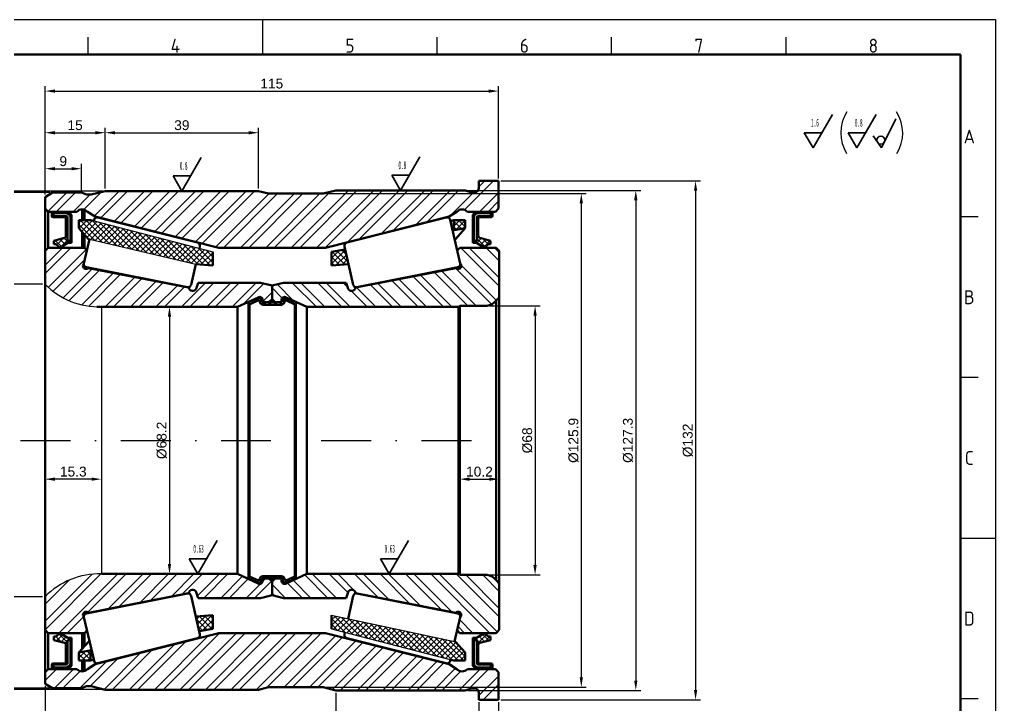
# Model space of a CAD drawing. Header units: millimetres. Extents: x 2659 to 3032, y 1080 to 1344.
# Drawn here: x 2783.2 to 3031.5, y 1169.3 to 1343.7 of the extents above; entities that cross this region are included whole.
import ezdxf
from ezdxf.enums import TextEntityAlignment as Align

# ---------------------------------------------------------------- set-up
doc = ezdxf.new("R2010")
doc.units = ezdxf.units.MM
doc.linetypes.add('DASHDOT', pattern=[25.4, 12.7, -6.35, 0, -6.35])
for name, color, linetype, lineweight in [('AM_0', 7, 'Continuous', 50), ('AM_8', 1, 'Continuous', 25), ('AM_BOR', 7, 'Continuous', 50), ('CAXA4', 3, 'Continuous', 25)]:
    doc.layers.add(name, color=color, linetype=linetype, lineweight=lineweight)
doc.styles.add('ACISOTS', font='isocp.shx', dxfattribs={"height": 1})
doc.styles.get("Standard").update_dxf_attribs({"font": 'arial.ttf'})
doc.styles.add('UserTxtStyle3', font='', dxfattribs={"width": 0.4})
doc.styles.get('UserTxtStyle3').set_extended_font_data('FangSong_GB2312')
doc.dimstyles.new('ISO-25', dxfattribs={"dimtxt": 2.5, "dimasz": 2.5, "dimexe": 1.25, "dimexo": 0.625, "dimtad": 1, "dimtxsty": 'Standard', "dimcen": 2.5, "dimadec": 0, "dimazin": 0, "dimtfac": 1, "dimtmove": 0, "dimatfit": 3, "dimfxl": 1, "dimarcsym": 0})
pattern_1 = [(45, (290.7775, 262.977), (-3.232892, 3.232892), []), (45, (292.9327, 262.977), (-3.232892, 3.232892), [])]
pattern_2 = [(135, (290.7775, 262.977), (-3.232892, -3.232892), []), (135, (290.7775, 265.1324), (-3.232892, -3.232892), [])]
pattern_3 = [(135, (290.7775, 262.9771), (-0.7184205, -0.7184205), []), (225, (290.7775, 262.9771), (0.7184205, -0.7184205), [])]

# ---------------------------------------------------------------- blocks, each defined once
blk = doc.blocks.new('A3 ZTL')
for p, q in [((401.17, 280.82), (19.57, 280.82)), ((401.17, 9.78), (401.17, 280.82))]:
    blk.add_line(p, q)
at = {"layer": 'AM_BOR', "color": 135, "lineweight": 25}
for p, q in [((0, 290.61), (410.96, 290.61)), ((205.48, 280.82), (205.48, 290.61)), ((410.96, 290.61), (410.96, 0)), ((156.56, 280.82), (156.56, 285.71)), ((254.4, 280.82), (254.4, 285.71)), ((303.33, 280.82), (303.33, 285.71)), ((352.25, 280.82), (352.25, 285.71)), ((406.07, 235.32), (401.17, 235.32)), ((406.07, 190.31), (401.17, 190.31)), ((401.17, 145.3), (410.96, 145.3)), ((406.07, 100.29), (401.17, 100.29))]:
    blk.add_line(p, q, dxfattribs=at)
at = {"layer": 'AM_BOR', "color": 135, "lineweight": 25, "style": 'ACISOTS'}
for s, p in [('4', (181.02, 283.27)), ('5', (229.94, 283.27)), ('6', (278.86, 283.27)), ('7', (327.79, 283.27)), ('8', (376.71, 283.27)), ('A', (403.62, 257.83)), ('B', (403.62, 212.82)), ('C', (403.62, 167.81)), ('D', (403.62, 122.8))]:
    blk.add_text(s, height=3.91, dxfattribs=at).set_placement(p, align=Align.MIDDLE)
blk = doc.blocks.new('CAXBLOCK51', base_point=(-60.7, -18.44))
at = {"layer": 'CAXA4', "color": 0, "linetype": 'Continuous', "lineweight": 35}
for q in [(-70.29, -13.74), (-64.73, -21.15)]:
    blk.add_line((-60.7, -18.44), q, dxfattribs=at)
blk.add_circle((-63.3, -18.62), 1.3, dxfattribs=at)
blk = doc.blocks.new('*D25')
at = {"color": 0, "lineweight": -2, "transparency": 16777216}
for p, q in [((2905.67, 1302.62), (2956.45, 1302.62)), ((2955.2, 1300.12), (2955.2, 1173.21)), ((2905.67, 1170.71), (2956.45, 1170.71))]:
    blk.add_line(p, q, dxfattribs=at)
at = {"color": 0, "transparency": 16777216}
for points in [[(2954.78, 1300.12), (2955.61, 1300.12), (2955.2, 1302.62)], [(2954.78, 1173.21), (2955.61, 1173.21), (2955.2, 1170.71)]]:
    blk.add_solid(points, dxfattribs=at)
at = {"layer": 'Defpoints', "color": 0, "transparency": 16777216}
for p in [(2905.05, 1302.62), (2905.05, 1170.71), (2955.2, 1170.71)]:
    blk.add_point(p, dxfattribs=at)
at = {"color": 0, "transparency": 16777216, "insert": (2953.23, 1236.66), "char_height": 2.5, "attachment_point": 5, "rotation": 90}
blk.add_mtext('%%C132', dxfattribs=at)
blk = doc.blocks.new('*D26')
at = {"color": 0, "lineweight": -2, "transparency": 16777216}
for p, q in [((2902.74, 1270.89), (2915.61, 1270.89)), ((2914.36, 1268.39), (2914.36, 1204.94)), ((2902.74, 1202.44), (2915.61, 1202.44))]:
    blk.add_line(p, q, dxfattribs=at)
at = {"color": 0, "transparency": 16777216}
for points in [[(2913.94, 1268.39), (2914.77, 1268.39), (2914.36, 1270.89)], [(2913.94, 1204.94), (2914.77, 1204.94), (2914.36, 1202.44)]]:
    blk.add_solid(points, dxfattribs=at)
at = {"layer": 'Defpoints', "color": 0, "transparency": 16777216}
for p in [(2902.11, 1270.89), (2902.11, 1202.44), (2914.36, 1202.44)]:
    blk.add_point(p, dxfattribs=at)
at = {"color": 0, "transparency": 16777216, "insert": (2912.39, 1236.66), "char_height": 2.5, "attachment_point": 5, "rotation": 90}
blk.add_mtext('%%C68', dxfattribs=at)
blk = doc.blocks.new('*D27')
at = {"color": 0, "lineweight": -2, "transparency": 16777216}
for p, q in [((2895.18, 1236.04), (2895.18, 1225.55)), ((2905.22, 1236.04), (2905.22, 1225.55)), ((2897.68, 1226.8), (2902.72, 1226.8))]:
    blk.add_line(p, q, dxfattribs=at)
at = {"color": 0, "transparency": 16777216}
for points in [[(2897.68, 1227.22), (2897.68, 1226.39), (2895.18, 1226.8)], [(2902.72, 1227.22), (2902.72, 1226.39), (2905.22, 1226.8)]]:
    blk.add_solid(points, dxfattribs=at)
at = {"layer": 'Defpoints', "color": 0, "transparency": 16777216}
for p in [(2895.18, 1236.66), (2905.22, 1236.66), (2905.22, 1226.8)]:
    blk.add_point(p, dxfattribs=at)
at = {"color": 0, "transparency": 16777216, "insert": (2900.2, 1228.71), "char_height": 2.5, "attachment_point": 5}
blk.add_mtext('10.2', dxfattribs=at)
blk = doc.blocks.new('*D28')
at = {"color": 0, "lineweight": -2, "transparency": 16777216}
for p, q in [((2789.67, 1236.04), (2789.67, 1225.55)), ((2804.01, 1236.04), (2804.01, 1225.55)), ((2801.51, 1226.8), (2792.17, 1226.8))]:
    blk.add_line(p, q, dxfattribs=at)
at = {"color": 0, "transparency": 16777216}
for points in [[(2792.17, 1227.22), (2792.17, 1226.39), (2789.67, 1226.8)], [(2801.51, 1227.22), (2801.51, 1226.39), (2804.01, 1226.8)]]:
    blk.add_solid(points, dxfattribs=at)
at = {"layer": 'Defpoints', "color": 0, "transparency": 16777216}
for p in [(2789.67, 1236.66), (2804.01, 1236.66), (2789.67, 1226.8)]:
    blk.add_point(p, dxfattribs=at)
at = {"color": 0, "transparency": 16777216, "insert": (2796.84, 1228.71), "char_height": 2.5, "attachment_point": 5}
blk.add_mtext('15.3', dxfattribs=at)
blk = doc.blocks.new('*D29')
at = {"color": 0, "lineweight": -2, "transparency": 16777216}
for p, q in [((2789.67, 1174.17), (2789.67, 1147.97)), ((2905.05, 1170.08), (2905.05, 1147.97)), ((2792.17, 1149.22), (2902.55, 1149.22))]:
    blk.add_line(p, q, dxfattribs=at)
at = {"color": 0, "transparency": 16777216}
for points in [[(2792.17, 1149.64), (2792.17, 1148.81), (2789.67, 1149.22)], [(2902.55, 1149.64), (2902.55, 1148.81), (2905.05, 1149.22)]]:
    blk.add_solid(points, dxfattribs=at)
at = {"layer": 'Defpoints', "color": 0, "transparency": 16777216}
for p in [(2789.67, 1174.8), (2905.05, 1170.71), (2905.05, 1149.22)]:
    blk.add_point(p, dxfattribs=at)
at = {"color": 0, "transparency": 16777216, "insert": (2847.36, 1151.12), "char_height": 2.5, "attachment_point": 5}
blk.add_mtext('115.2', dxfattribs=at)
blk = doc.blocks.new('*D30')
at = {"color": 0, "lineweight": -2, "transparency": 16777216}
for p, q in [((2900.07, 1170.08), (2900.07, 1162.22)), ((2905.05, 1169.46), (2905.05, 1162.22)), ((2897.57, 1163.47), (2895.07, 1163.47)), ((2900.07, 1163.47), (2905.05, 1163.47)), ((2907.55, 1163.47), (2910.05, 1163.47))]:
    blk.add_line(p, q, dxfattribs=at)
at = {"color": 0, "transparency": 16777216}
for points in [[(2897.57, 1163.88), (2897.57, 1163.05), (2900.07, 1163.47)], [(2907.55, 1163.88), (2907.55, 1163.05), (2905.05, 1163.47)]]:
    blk.add_solid(points, dxfattribs=at)
at = {"layer": 'Defpoints', "color": 0, "transparency": 16777216}
for p in [(2900.07, 1170.71), (2905.05, 1170.08), (2905.05, 1163.47)]:
    blk.add_point(p, dxfattribs=at)
at = {"color": 0, "transparency": 16777216, "insert": (2902.56, 1165.36), "char_height": 2.5, "attachment_point": 5}
blk.add_mtext('5', dxfattribs=at)
blk = doc.blocks.new('*D31')
at = {"color": 0, "lineweight": -2, "transparency": 16777216}
for p, q in [((2863.62, 1172.48), (2863.62, 1162.22)), ((2900.07, 1170.08), (2900.07, 1162.22)), ((2897.57, 1163.47), (2866.12, 1163.47))]:
    blk.add_line(p, q, dxfattribs=at)
at = {"color": 0, "transparency": 16777216}
for points in [[(2866.12, 1163.88), (2866.12, 1163.05), (2863.62, 1163.47)], [(2897.57, 1163.88), (2897.57, 1163.05), (2900.07, 1163.47)]]:
    blk.add_solid(points, dxfattribs=at)
at = {"layer": 'Defpoints', "color": 0, "transparency": 16777216}
for p in [(2863.62, 1173.11), (2900.07, 1170.71), (2863.62, 1163.47)]:
    blk.add_point(p, dxfattribs=at)
at = {"color": 0, "transparency": 16777216, "insert": (2881.85, 1165.37), "char_height": 2.5, "attachment_point": 5}
blk.add_mtext('33', dxfattribs=at)
blk = doc.blocks.new('*D32')
at = {"color": 0, "lineweight": -2, "transparency": 16777216}
for p, q in [((2789.67, 1174.17), (2789.67, 1162.22)), ((2863.62, 1172.48), (2863.62, 1162.22)), ((2792.17, 1163.47), (2861.12, 1163.47))]:
    blk.add_line(p, q, dxfattribs=at)
at = {"color": 0, "transparency": 16777216}
for points in [[(2792.17, 1163.88), (2792.17, 1163.05), (2789.67, 1163.47)], [(2861.12, 1163.88), (2861.12, 1163.05), (2863.62, 1163.47)]]:
    blk.add_solid(points, dxfattribs=at)
at = {"layer": 'Defpoints', "color": 0, "transparency": 16777216}
for p in [(2789.67, 1174.8), (2863.62, 1173.11), (2863.62, 1163.47)]:
    blk.add_point(p, dxfattribs=at)
at = {"color": 0, "transparency": 16777216, "insert": (2826.65, 1165.37), "char_height": 2.5, "attachment_point": 5}
blk.add_mtext('73.5', dxfattribs=at)
blk = doc.blocks.new('*D33')
at = {"color": 0, "lineweight": -2, "transparency": 16777216}
for p, q in [((2789.67, 1299.16), (2789.67, 1316.13)), ((2792.17, 1314.88), (2802.46, 1314.88)), ((2804.96, 1300.67), (2804.96, 1316.13))]:
    blk.add_line(p, q, dxfattribs=at)
at = {"color": 0, "transparency": 16777216}
for points in [[(2792.17, 1315.29), (2792.17, 1314.46), (2789.67, 1314.88)], [(2802.46, 1315.29), (2802.46, 1314.46), (2804.96, 1314.88)]]:
    blk.add_solid(points, dxfattribs=at)
at = {"layer": 'Defpoints', "color": 0, "transparency": 16777216}
for p in [(2804.96, 1314.88), (2804.96, 1300.04), (2789.67, 1298.53)]:
    blk.add_point(p, dxfattribs=at)
at = {"color": 0, "transparency": 16777216, "insert": (2797.31, 1316.78), "char_height": 2.5, "attachment_point": 5}
blk.add_mtext('15', dxfattribs=at)
blk = doc.blocks.new('*D34')
at = {"color": 0, "lineweight": -2, "transparency": 16777216}
for p, q in [((2804.96, 1315.5), (2804.96, 1316.13)), ((2807.46, 1314.88), (2841.48, 1314.88)), ((2843.98, 1300.67), (2843.98, 1316.13))]:
    blk.add_line(p, q, dxfattribs=at)
at = {"color": 0, "transparency": 16777216}
for points in [[(2807.46, 1315.29), (2807.46, 1314.46), (2804.96, 1314.88)], [(2841.48, 1315.29), (2841.48, 1314.46), (2843.98, 1314.88)]]:
    blk.add_solid(points, dxfattribs=at)
at = {"layer": 'Defpoints', "color": 0, "transparency": 16777216}
for p in [(2804.96, 1314.88), (2843.98, 1314.88), (2843.98, 1300.04)]:
    blk.add_point(p, dxfattribs=at)
at = {"color": 0, "transparency": 16777216, "insert": (2824.47, 1316.78), "char_height": 2.5, "attachment_point": 5}
blk.add_mtext('39', dxfattribs=at)
blk = doc.blocks.new('*D35')
at = {"color": 0, "lineweight": -2, "transparency": 16777216}
for p, q in [((2789.67, 1299.16), (2789.67, 1306.98)), ((2798.91, 1300.31), (2798.91, 1306.98)), ((2792.17, 1305.73), (2796.41, 1305.73))]:
    blk.add_line(p, q, dxfattribs=at)
at = {"color": 0, "transparency": 16777216}
for points in [[(2792.17, 1306.14), (2792.17, 1305.31), (2789.67, 1305.73)], [(2796.41, 1306.14), (2796.41, 1305.31), (2798.91, 1305.73)]]:
    blk.add_solid(points, dxfattribs=at)
at = {"layer": 'Defpoints', "color": 0, "transparency": 16777216}
for p in [(2798.91, 1305.73), (2798.91, 1299.69), (2789.67, 1298.53)]:
    blk.add_point(p, dxfattribs=at)
at = {"color": 0, "transparency": 16777216, "insert": (2794.29, 1307.63), "char_height": 2.5, "attachment_point": 5}
blk.add_mtext('9', dxfattribs=at)
blk = doc.blocks.new('*D36')
at = {"color": 0, "lineweight": -2, "transparency": 16777216}
for p, q in [((2790.91, 1299.69), (2756.48, 1299.69)), ((2757.73, 1297.19), (2757.73, 1176.14)), ((2790.91, 1173.64), (2756.48, 1173.64))]:
    blk.add_line(p, q, dxfattribs=at)
at = {"color": 0, "transparency": 16777216}
for points in [[(2757.31, 1297.19), (2758.14, 1297.19), (2757.73, 1299.69)], [(2757.31, 1176.14), (2758.14, 1176.14), (2757.73, 1173.64)]]:
    blk.add_solid(points, dxfattribs=at)
at = {"layer": 'Defpoints', "color": 0, "transparency": 16777216}
for p in [(2791.53, 1299.69), (2757.73, 1173.64), (2791.53, 1173.64)]:
    blk.add_point(p, dxfattribs=at)
at = {"color": 0, "transparency": 16777216, "insert": (2755.76, 1236.66), "char_height": 2.5, "attachment_point": 5, "rotation": 90}
blk.add_mtext('%%C126.12', dxfattribs=at)
blk = doc.blocks.new('*D37')
at = {"color": 0, "lineweight": -2, "transparency": 16777216}
for p, q in [((2789.04, 1276.41), (2770.53, 1276.41)), ((2771.78, 1199.42), (2771.78, 1273.91)), ((2789.04, 1196.92), (2770.53, 1196.92))]:
    blk.add_line(p, q, dxfattribs=at)
at = {"color": 0, "transparency": 16777216}
for points in [[(2771.37, 1273.91), (2772.2, 1273.91), (2771.78, 1276.41)], [(2771.37, 1199.42), (2772.2, 1199.42), (2771.78, 1196.92)]]:
    blk.add_solid(points, dxfattribs=at)
at = {"layer": 'Defpoints', "color": 0, "transparency": 16777216}
for p in [(2771.78, 1276.41), (2789.67, 1276.41), (2789.67, 1196.92)]:
    blk.add_point(p, dxfattribs=at)
at = {"color": 0, "transparency": 16777216, "insert": (2769.81, 1236.66), "char_height": 2.5, "attachment_point": 5, "rotation": 90}
blk.add_mtext('%%C84.9', dxfattribs=at)
blk = doc.blocks.new('*D38')
at = {"color": 0, "lineweight": -2, "transparency": 16777216}
for p, q in [((2821.38, 1270.62), (2822.58, 1270.62)), ((2821.33, 1268.12), (2821.33, 1205.21)), ((2820.7, 1202.71), (2820.08, 1202.71))]:
    blk.add_line(p, q, dxfattribs=at)
at = {"color": 0, "transparency": 16777216}
for points in [[(2820.91, 1268.12), (2821.74, 1268.12), (2821.33, 1270.62)], [(2820.91, 1205.21), (2821.74, 1205.21), (2821.33, 1202.71)]]:
    blk.add_solid(points, dxfattribs=at)
at = {"layer": 'Defpoints', "color": 0, "transparency": 16777216}
for p in [(2820.76, 1270.62), (2821.33, 1202.71), (2821.33, 1202.71)]:
    blk.add_point(p, dxfattribs=at)
at = {"color": 0, "transparency": 16777216, "insert": (2819.36, 1236.66), "char_height": 2.5, "attachment_point": 5, "rotation": 90}
blk.add_mtext('%%C68.2', dxfattribs=at)
blk = doc.blocks.new('*D39')
at = {"color": 0, "lineweight": -2, "transparency": 16777216}
for p, q in [((2789.67, 1299.16), (2789.67, 1326.71)), ((2905.05, 1303.24), (2905.05, 1326.71)), ((2792.17, 1325.46), (2902.55, 1325.46))]:
    blk.add_line(p, q, dxfattribs=at)
at = {"color": 0, "transparency": 16777216}
for points in [[(2792.17, 1325.88), (2792.17, 1325.05), (2789.67, 1325.46)], [(2902.55, 1325.88), (2902.55, 1325.05), (2905.05, 1325.46)]]:
    blk.add_solid(points, dxfattribs=at)
at = {"layer": 'Defpoints', "color": 0, "transparency": 16777216}
for p in [(2905.05, 1325.46), (2905.05, 1302.62), (2789.67, 1298.53)]:
    blk.add_point(p, dxfattribs=at)
at = {"color": 0, "transparency": 16777216, "insert": (2847.36, 1327.36), "char_height": 2.5, "attachment_point": 5}
blk.add_mtext('115', dxfattribs=at)
blk = doc.blocks.new('*D41')
at = {"color": 0, "lineweight": -2, "transparency": 16777216}
for p, q in [((2861.05, 1299.42), (2927.37, 1299.42)), ((2926.12, 1296.92), (2926.12, 1176.41)), ((2861.05, 1173.91), (2927.37, 1173.91))]:
    blk.add_line(p, q, dxfattribs=at)
at = {"color": 0, "transparency": 16777216}
for points in [[(2925.7, 1296.92), (2926.54, 1296.92), (2926.12, 1299.42)], [(2925.7, 1176.41), (2926.54, 1176.41), (2926.12, 1173.91)]]:
    blk.add_solid(points, dxfattribs=at)
at = {"layer": 'Defpoints', "color": 0, "transparency": 16777216}
for p in [(2860.42, 1299.42), (2860.42, 1173.91), (2926.12, 1173.91)]:
    blk.add_point(p, dxfattribs=at)
at = {"color": 0, "transparency": 16777216, "insert": (2924.15, 1236.66), "char_height": 2.5, "attachment_point": 5, "rotation": 90}
blk.add_mtext('%%C125.9', dxfattribs=at)
blk = doc.blocks.new('*D42')
at = {"color": 0, "lineweight": -2, "transparency": 16777216}
for p, q in [((2897.23, 1300.22), (2941.23, 1300.22)), ((2939.98, 1297.72), (2939.98, 1175.61)), ((2897.23, 1173.11), (2941.23, 1173.11))]:
    blk.add_line(p, q, dxfattribs=at)
at = {"color": 0, "transparency": 16777216}
for points in [[(2939.56, 1297.72), (2940.4, 1297.72), (2939.98, 1300.22)], [(2939.56, 1175.61), (2940.4, 1175.61), (2939.98, 1173.11)]]:
    blk.add_solid(points, dxfattribs=at)
at = {"layer": 'Defpoints', "color": 0, "transparency": 16777216}
for p in [(2896.6, 1300.22), (2896.6, 1173.11), (2939.98, 1173.11)]:
    blk.add_point(p, dxfattribs=at)
at = {"color": 0, "transparency": 16777216, "insert": (2938.01, 1236.66), "char_height": 2.5, "attachment_point": 5, "rotation": 90}
blk.add_mtext('%%C127.3', dxfattribs=at)
blk = doc.blocks.new('*D43')
at = {"color": 0, "lineweight": -2, "transparency": 16777216}
for p, q in [((2804.33, 1300.04), (2739.46, 1300.04)), ((2740.71, 1297.54), (2740.71, 1175.79)), ((2804.33, 1173.29), (2739.46, 1173.29))]:
    blk.add_line(p, q, dxfattribs=at)
at = {"color": 0, "transparency": 16777216}
for points in [[(2740.29, 1297.54), (2741.13, 1297.54), (2740.71, 1300.04)], [(2740.29, 1175.79), (2741.13, 1175.79), (2740.71, 1173.29)]]:
    blk.add_solid(points, dxfattribs=at)
at = {"layer": 'Defpoints', "color": 0, "transparency": 16777216}
for p in [(2804.96, 1300.04), (2740.71, 1173.29), (2804.96, 1173.29)]:
    blk.add_point(p, dxfattribs=at)
at = {"color": 0, "transparency": 16777216, "insert": (2738.74, 1236.66), "char_height": 2.5, "attachment_point": 5, "rotation": 90}
blk.add_mtext('%%C127', dxfattribs=at)

msp = doc.modelspace()

# ---------------------------------------------------------------- hatches: boundary and pattern name
h = msp.add_hatch()
h.set_pattern_fill('ANSI32', color=256, scale=0.48, style=0)
h.set_pattern_definition(pattern_1)
h.paths.add_polyline_path([(2846.556, 1299.419), (2843.978, 1300.041), (2804.956, 1300.041), (2801.401, 1299.153), (2800.245, 1299.153), (2798.912, 1299.686), (2791.534, 1299.686), (2789.667, 1298.53), (2789.667, 1295.597), (2790.467, 1294.797), (2797.766, 1294.797, -0.4487738), (2800.423, 1294.797), (2802.378, 1293.553), (2833.845, 1285.641), (2847.445, 1285.641), (2861.045, 1285.641), (2892.512, 1293.553), (2894.467, 1294.797, -0.4487738), (2897.125, 1294.797), (2904.245, 1294.797), (2905.045, 1295.597), (2905.045, 1302.619), (2900.067, 1302.619), (2900.067, 1301.197), (2900.067, 1300.839, -0.4142136), (2899.003, 1299.775), (2899.001, 1299.775), (2898.112, 1299.775), (2896.601, 1300.219), (2863.623, 1300.219), (2860.423, 1299.419)])
h.paths.add_polyline_path([(2833.845, 1187.686), (2802.378, 1179.775), (2800.423, 1178.53, -0.4487738), (2797.766, 1178.53), (2790.467, 1178.53), (2789.667, 1177.73), (2789.667, 1174.797), (2791.534, 1173.641), (2798.912, 1173.641), (2800.245, 1174.175), (2801.401, 1174.175), (2804.956, 1173.286), (2843.978, 1173.286), (2846.556, 1173.908), (2860.423, 1173.908), (2863.623, 1173.108), (2896.601, 1173.108), (2898.112, 1173.553), (2899.001, 1173.553), (2899.003, 1173.553, -0.4142136), (2900.067, 1172.489), (2900.067, 1172.13), (2900.067, 1170.708), (2905.045, 1170.708), (2905.045, 1177.73), (2904.245, 1178.53), (2897.125, 1178.53, -0.4487738), (2894.467, 1178.53), (2892.512, 1179.775), (2861.045, 1187.686), (2847.445, 1187.686)])
h = msp.add_hatch()
h.set_pattern_fill('ANSI37', color=256, scale=0.32, angle=90, style=0)
h.set_pattern_definition(pattern_3)
h.paths.add_polyline_path([(2802.091, 1292.496), (2801.223, 1292.664), (2798.29, 1292.664), (2798.29, 1290.619), (2800.754, 1287.853), (2801.004, 1287.805), (2828.016, 1281.468), (2832.334, 1281.108), (2832.334, 1284.575)])
h.paths.add_polyline_path([(2796.412, 1293.997), (2795.612, 1294.797), (2792.145, 1294.797), (2791.345, 1294.53), (2791.345, 1293.775, 0.4142136), (2791.745, 1293.375), (2794.79, 1293.375, -0.4142136), (2794.99, 1293.175), (2794.99, 1288.93), (2794.99, 1288.721, -0.4142136), (2794.31, 1288.041), (2794.278, 1288.041), (2791.878, 1287.419), (2791.878, 1286.53), (2792.501, 1286.53), (2793.39, 1285.641), (2795.434, 1286.886), (2796.412, 1286.886)])
h.paths.add_polyline_path([(2795.345, 1287.419), (2795.345, 1293.321, 0.4142136), (2795.025, 1293.641), (2791.99, 1293.641, -0.4142136), (2791.79, 1293.841), (2791.79, 1294.441), (2794.945, 1294.441, -0.4142136), (2796.145, 1293.241), (2796.145, 1287.419)], flags=16)
h.paths.add_polyline_path([(2862.556, 1192.219), (2862.556, 1188.753), (2893.667, 1180.664), (2896.601, 1180.664), (2896.601, 1182.708), (2894.137, 1185.474), (2893.886, 1185.522)])
h.paths.add_polyline_path([(2903.012, 1186.797), (2902.39, 1186.797), (2901.501, 1187.686), (2899.456, 1186.441), (2898.478, 1186.441), (2898.478, 1179.33), (2899.278, 1178.53), (2902.745, 1178.53), (2903.545, 1178.797), (2903.545, 1179.553, 0.4142136), (2903.145, 1179.953), (2900.101, 1179.953, -0.4142136), (2899.901, 1180.153), (2899.901, 1184.397), (2899.901, 1184.606, -0.4142136), (2900.581, 1185.286), (2900.612, 1185.286), (2903.012, 1185.908)])
h.paths.add_polyline_path([(2899.545, 1185.908), (2899.545, 1180.006, 0.4142136), (2899.865, 1179.686), (2902.901, 1179.686, -0.4142136), (2903.101, 1179.486), (2903.101, 1178.886), (2899.945, 1178.886, -0.4142136), (2898.745, 1180.086), (2898.745, 1185.908)], flags=16)
h = msp.add_hatch()
h.set_pattern_fill('ANSI37', color=256, scale=0.32, angle=90, style=0)
h.set_pattern_definition(pattern_3)
h.paths.add_polyline_path([(2896.601, 1292.664), (2893.667, 1292.664), (2893.667, 1290.053), (2896.601, 1290.619)])
h.paths.add_polyline_path([(2903.545, 1293.775), (2903.545, 1294.53), (2902.745, 1294.797), (2899.278, 1294.797), (2898.478, 1293.997), (2898.478, 1286.886), (2899.456, 1286.886), (2901.501, 1285.641), (2902.39, 1286.53), (2903.012, 1286.53), (2903.012, 1287.419), (2900.612, 1288.041), (2900.581, 1288.041, -0.4142136), (2899.901, 1288.721), (2899.901, 1288.93), (2899.901, 1293.175, -0.4142136), (2900.101, 1293.375), (2903.145, 1293.375, 0.4142136)])
h.paths.add_polyline_path([(2899.865, 1293.641, 0.4142136), (2899.545, 1293.321), (2899.545, 1287.419), (2898.745, 1287.419), (2898.745, 1293.241, -0.4142136), (2899.945, 1294.441), (2903.101, 1294.441), (2903.101, 1293.841, -0.4142136), (2902.901, 1293.641)], flags=16)
h = msp.add_hatch()
h.set_pattern_fill('ANSI32', color=256, scale=0.48, style=0)
h.set_pattern_definition(pattern_1)
h.paths.add_polyline_path([(2800.69, 1280.486, -1.0341462), (2799.572, 1281.627), (2800.338, 1284.93), (2799.712, 1285.641), (2790.467, 1285.641), (2789.667, 1284.841), (2789.667, 1276.406, 0.194148), (2802.872, 1270.619), (2838.645, 1270.619), (2841.358, 1271.861), (2841.401, 1271.775), (2844.067, 1272.93, -0.3575769), (2844.778, 1272.313), (2844.867, 1271.775), (2846.645, 1271.775), (2847.445, 1272.575), (2847.445, 1276.041), (2844.512, 1276.753), (2828.601, 1276.753), (2828.128, 1275.217, -0.7416096), (2826.201, 1275.508)])
h = msp.add_hatch()
h.set_pattern_fill('ANSI37', color=256, scale=0.32, angle=90, style=0)
h.set_pattern_definition(pattern_3)
h.paths.add_polyline_path([(2862.556, 1281.108), (2866.874, 1281.468), (2866.03, 1285.183), (2862.556, 1284.575)])
h.paths.add_polyline_path([(2832.334, 1192.219), (2828.016, 1191.859), (2828.86, 1188.145), (2832.334, 1188.753)])
h = msp.add_hatch()
h.set_pattern_fill('ANSI32', color=256, scale=0.48, angle=90, style=0)
h.set_pattern_definition(pattern_2)
h.paths.add_polyline_path([(2894.912, 1270.619), (2895.178, 1270.886), (2902.112, 1270.886, 0.2463251), (2904.423, 1272.219), (2905.223, 1273.019), (2905.223, 1284.841), (2904.423, 1285.641), (2895.178, 1285.641), (2894.553, 1284.93), (2895.318, 1281.627, -1.0341462), (2894.201, 1280.486), (2868.69, 1275.508, -0.7416096), (2866.762, 1275.217), (2866.29, 1276.753), (2850.378, 1276.753), (2847.445, 1276.041), (2847.445, 1272.575), (2848.245, 1271.775), (2849.845, 1271.775), (2849.845, 1272.308, -0.5339236), (2850.85, 1273.088), (2856.245, 1270.619)])
h = msp.add_hatch()
h.set_pattern_fill('ANSI37', color=256, scale=0.32, angle=90, style=0)
h.set_pattern_definition(pattern_3)
h.paths.add_polyline_path([(2850.645, 1272.13), (2850.645, 1272.308), (2850.912, 1272.308), (2853.223, 1271.241), (2853.49, 1271.775), (2850.823, 1272.93, 0.3593724), (2850.112, 1272.308), (2850.023, 1271.775), (2847.445, 1271.775), (2844.867, 1271.775), (2844.778, 1272.313, 0.3575769), (2844.067, 1272.93), (2841.401, 1271.775), (2841.667, 1271.241), (2843.978, 1272.308), (2844.245, 1272.308), (2844.245, 1272.13, 0.4065163), (2845.045, 1271.153), (2848.949, 1271.153), (2849.845, 1271.153, 0.4065163)])
h = msp.add_hatch()
h.set_pattern_fill('ANSI32', color=256, scale=0.48, style=0)
h.set_pattern_definition(pattern_1)
h.paths.add_polyline_path([(2826.201, 1197.819, -0.7416096), (2828.128, 1198.11), (2828.601, 1196.575), (2844.512, 1196.575), (2847.445, 1197.286), (2847.445, 1200.753), (2846.645, 1201.553), (2845.045, 1201.553), (2845.045, 1201.019, -0.5339236), (2844.041, 1200.239), (2838.645, 1202.708), (2804.009, 1202.708, 0.2095133), (2789.667, 1196.921), (2789.667, 1188.486), (2790.467, 1187.686), (2799.712, 1187.686), (2800.338, 1188.397), (2799.572, 1191.7, -1.0341462), (2800.69, 1192.841)])
h = msp.add_hatch()
h.set_pattern_fill('ANSI37', color=256, scale=0.32, angle=90, style=0)
h.set_pattern_definition(pattern_3)
h.paths.add_polyline_path([(2849.845, 1202.175), (2845.941, 1202.175), (2845.045, 1202.175, 0.4065163), (2844.245, 1201.197), (2844.245, 1201.019), (2843.978, 1201.019), (2841.667, 1202.086), (2841.401, 1201.553), (2844.067, 1200.397, 0.3593724), (2844.778, 1201.019), (2844.867, 1201.553), (2847.445, 1201.553), (2850.023, 1201.553), (2850.113, 1201.015, 0.3575769), (2850.823, 1200.397), (2853.49, 1201.553), (2853.223, 1202.086), (2850.912, 1201.019), (2850.645, 1201.019), (2850.645, 1201.197, 0.4065163)])
h = msp.add_hatch()
h.set_pattern_fill('ANSI32', color=256, scale=0.48, angle=90, style=0)
h.set_pattern_definition(pattern_2)
h.paths.add_polyline_path([(2856.245, 1202.708), (2851.001, 1200.308, -0.5587952), (2849.845, 1200.911), (2849.845, 1201.553), (2848.245, 1201.553), (2847.445, 1200.753), (2847.445, 1197.286), (2850.378, 1196.575), (2866.29, 1196.575), (2866.675, 1197.827, -0.8613136), (2868.69, 1197.819), (2894.201, 1192.841, -1.0341462), (2895.318, 1191.7), (2894.553, 1188.397), (2895.178, 1187.686), (2904.423, 1187.686), (2905.223, 1188.486), (2905.223, 1200.308), (2904.423, 1201.108, 0.2677775), (2901.881, 1202.441), (2895.178, 1202.441), (2894.912, 1202.708)])
h = msp.add_hatch()
h.set_pattern_fill('ANSI37', color=256, scale=0.32, angle=90, style=0)
h.set_pattern_definition(pattern_3)
h.paths.add_polyline_path([(2796.412, 1186.441), (2795.434, 1186.441), (2793.39, 1187.686), (2792.501, 1186.797), (2791.878, 1186.797), (2791.878, 1185.908), (2794.278, 1185.286), (2794.31, 1185.286, -0.4142136), (2794.99, 1184.606), (2794.99, 1184.397), (2794.99, 1180.153, -0.4142136), (2794.79, 1179.953), (2791.745, 1179.953, 0.4142136), (2791.345, 1179.553), (2791.345, 1178.797), (2792.145, 1178.53), (2795.612, 1178.53), (2796.412, 1179.33)])
h.paths.add_polyline_path([(2795.345, 1185.908), (2796.145, 1185.908), (2796.145, 1180.086, -0.4142136), (2794.945, 1178.886), (2791.79, 1178.886), (2791.79, 1179.486, -0.4142136), (2791.99, 1179.686), (2795.025, 1179.686, 0.4142136), (2795.345, 1180.006)], flags=16)
h.paths.add_polyline_path([(2801.223, 1183.274), (2798.29, 1182.708), (2798.29, 1180.664), (2801.223, 1180.664)])

# ---------------------------------------------------------------- linework, layer by layer
for p, q in [((2802.091, 1292.496), (2832.334, 1284.575)), ((2801.004, 1287.805), (2828.016, 1281.468)), ((2804.009, 1270.619), (2804.009, 1202.708)), ((2862.556, 1192.219), (2893.886, 1185.522)), ((2862.556, 1188.753), (2893.667, 1180.664))]:
    msp.add_line(p, q)
at = {"color": 0}
msp.add_arc((3002.156, 1314.816), 10.011, 147.80757, 211.52515, dxfattribs=at)
for centre, radius, start, end in [((2997.888, 1314.816), 10.011, 328.47485, 32.19243), ((2803.441, 1289.875), 19.264, 224.35951, 271.69179), ((2803.441, 1183.452), 19.264, 88.30821, 135.64049)]:
    msp.add_arc(centre, radius, start, end)
at = {"layer": 'AM_0', "linetype": 'Continuous'}
for p, q in [((2900.067, 1301.197), (2900.067, 1302.619)), ((2900.067, 1302.619), (2905.045, 1302.619)), ((2905.045, 1302.619), (2905.045, 1295.597)), ((2789.667, 1298.53), (2791.534, 1299.686)), ((2791.534, 1299.686), (2798.912, 1299.686)), ((2798.912, 1299.686), (2800.245, 1299.153)), ((2800.245, 1299.153), (2801.401, 1299.153)), ((2801.401, 1299.153), (2804.956, 1300.041)), ((2804.956, 1300.041), (2843.978, 1300.041)), ((2843.978, 1300.041), (2846.556, 1299.419)), ((2846.556, 1299.419), (2860.423, 1299.419)), ((2860.423, 1299.419), (2863.623, 1300.219)), ((2863.623, 1300.219), (2896.601, 1300.219)), ((2896.601, 1300.219), (2898.112, 1299.775)), ((2898.112, 1299.775), (2899.001, 1299.775)), ((2899.001, 1299.775), (2899.003, 1299.775)), ((2900.067, 1301.197), (2900.067, 1300.839)), ((2789.667, 1284.211), (2789.667, 1298.53)), ((2790.467, 1294.797), (2789.667, 1295.597)), ((2790.467, 1294.797), (2797.771, 1294.797)), ((2790.467, 1294.797), (2790.467, 1285.641)), ((2792.145, 1294.797), (2791.345, 1294.53)), ((2791.345, 1294.53), (2791.345, 1293.775)), ((2791.79, 1293.841), (2791.79, 1294.441)), ((2791.79, 1294.441), (2794.945, 1294.441)), ((2792.145, 1294.797), (2795.612, 1294.797)), ((2796.412, 1293.997), (2795.612, 1294.797)), ((2796.412, 1286.886), (2796.412, 1293.997)), ((2797.771, 1294.797), (2797.771, 1294.803)), ((2799.094, 1295.393), (2799.094, 1292.664)), ((2799.712, 1292.664), (2799.712, 1295.283)), ((2802.378, 1293.553), (2800.423, 1294.797)), ((2892.512, 1293.553), (2894.467, 1294.797)), ((2897.119, 1294.797), (2897.119, 1294.803)), ((2904.245, 1294.797), (2897.119, 1294.797)), ((2898.478, 1293.997), (2899.278, 1294.797)), ((2898.478, 1286.886), (2898.478, 1293.997)), ((2902.745, 1294.797), (2899.278, 1294.797)), ((2903.101, 1294.441), (2899.945, 1294.441)), ((2902.745, 1294.797), (2903.545, 1294.53)), ((2903.101, 1293.841), (2903.101, 1294.441)), ((2903.545, 1294.53), (2903.545, 1293.775)), ((2904.245, 1294.797), (2905.045, 1295.597)), ((2791.745, 1293.375), (2794.79, 1293.375)), ((2791.99, 1293.641), (2795.025, 1293.641)), ((2794.99, 1293.175), (2794.99, 1288.93)), ((2795.345, 1287.419), (2795.345, 1293.321)), ((2796.145, 1287.419), (2796.145, 1293.241)), ((2801.223, 1292.664), (2798.29, 1292.664)), ((2798.29, 1292.664), (2798.29, 1290.619)), ((2801.223, 1292.664), (2802.091, 1292.496)), ((2802.091, 1292.496), (2802.15, 1292.748)), ((2802.378, 1293.553), (2833.845, 1285.641)), ((2828.459, 1286.943), (2803.125, 1293.343)), ((2892.512, 1293.553), (2861.045, 1285.641)), ((2866.431, 1286.943), (2891.765, 1293.343)), ((2895.318, 1281.627), (2892.741, 1292.748)), ((2893.667, 1292.664), (2892.799, 1292.496)), ((2893.667, 1292.664), (2896.601, 1292.664)), ((2893.667, 1292.664), (2893.667, 1290.053)), ((2896.601, 1292.664), (2896.601, 1290.619)), ((2898.745, 1287.419), (2898.745, 1293.241)), ((2899.545, 1287.419), (2899.545, 1293.321)), ((2902.901, 1293.641), (2899.865, 1293.641)), ((2899.901, 1293.175), (2899.901, 1288.93)), ((2903.145, 1293.375), (2900.101, 1293.375)), ((2798.29, 1290.619), (2800.754, 1287.853)), ((2799.094, 1289.716), (2799.094, 1285.641)), ((2799.712, 1285.641), (2799.712, 1289.023)), ((2896.601, 1290.619), (2893.378, 1289.997)), ((2896.601, 1290.619), (2894.137, 1287.853)), ((2791.878, 1287.419), (2794.278, 1288.041)), ((2791.878, 1286.53), (2791.878, 1287.419)), ((2792.501, 1286.53), (2791.878, 1286.53)), ((2793.39, 1285.641), (2792.501, 1286.53)), ((2795.434, 1286.886), (2793.39, 1285.641)), ((2794.278, 1288.041), (2794.31, 1288.041)), ((2794.99, 1288.93), (2794.99, 1288.721)), ((2795.345, 1287.419), (2796.145, 1287.419)), ((2795.434, 1286.886), (2796.412, 1286.886)), ((2799.572, 1281.627), (2801.004, 1287.805)), ((2800.754, 1287.853), (2801.004, 1287.805)), ((2894.137, 1287.853), (2893.886, 1287.805)), ((2899.456, 1286.886), (2898.478, 1286.886)), ((2899.545, 1287.419), (2898.745, 1287.419)), ((2899.456, 1286.886), (2901.501, 1285.641)), ((2899.901, 1288.93), (2899.901, 1288.721)), ((2900.612, 1288.041), (2900.581, 1288.041)), ((2903.012, 1287.419), (2900.612, 1288.041)), ((2901.501, 1285.641), (2902.39, 1286.53)), ((2902.39, 1286.53), (2903.012, 1286.53)), ((2903.012, 1286.53), (2903.012, 1287.419)), ((2790.467, 1285.641), (2789.667, 1284.841)), ((2789.667, 1236.664), (2789.667, 1284.841)), ((2799.712, 1285.641), (2790.467, 1285.641)), ((2800.338, 1284.93), (2799.712, 1285.641)), ((2829.044, 1285.99), (2828.925, 1285.468)), ((2832.334, 1284.575), (2832.334, 1281.108)), ((2833.845, 1285.641), (2847.445, 1285.641)), ((2861.045, 1285.641), (2847.445, 1285.641)), ((2866.03, 1285.183), (2862.556, 1284.575)), ((2862.556, 1284.575), (2862.556, 1281.108)), ((2865.847, 1285.99), (2868.072, 1276.197)), ((2894.553, 1284.93), (2895.178, 1285.641)), ((2895.178, 1285.641), (2904.423, 1285.641)), ((2904.423, 1285.641), (2905.223, 1284.841)), ((2905.223, 1273.019), (2905.223, 1284.841)), ((2800.196, 1280.662), (2825.883, 1275.59)), ((2826.201, 1275.508), (2800.69, 1280.486)), ((2828.016, 1281.468), (2826.818, 1276.197)), ((2832.334, 1281.108), (2828.016, 1281.468)), ((2862.556, 1281.108), (2866.874, 1281.468)), ((2868.69, 1275.508), (2894.201, 1280.486)), ((2894.694, 1280.662), (2869.007, 1275.59)), ((2828.128, 1275.217), (2828.601, 1276.753)), ((2828.601, 1276.753), (2844.512, 1276.753)), ((2828.601, 1276.753), (2844.512, 1276.753)), ((2847.445, 1276.041), (2844.512, 1276.753)), ((2847.445, 1276.041), (2850.378, 1276.753)), ((2866.29, 1276.753), (2850.378, 1276.753)), ((2866.762, 1275.217), (2866.29, 1276.753)), ((2847.445, 1276.041), (2847.445, 1271.775)), ((2847.445, 1276.041), (2847.445, 1271.775)), ((2789.667, 1273.019), (2789.667, 1235.568)), ((2843.89, 1273.019), (2838.645, 1270.619)), ((2841.401, 1271.775), (2844.067, 1272.93)), ((2841.667, 1271.241), (2841.401, 1271.775)), ((2841.401, 1271.775), (2841.401, 1236.664)), ((2843.978, 1272.308), (2841.667, 1271.241)), ((2844.245, 1272.308), (2843.978, 1272.308)), ((2844.245, 1272.13), (2844.245, 1272.308)), ((2844.867, 1271.775), (2844.778, 1272.308)), ((2844.867, 1271.775), (2847.445, 1271.775)), ((2845.045, 1271.775), (2845.045, 1272.308)), ((2847.445, 1272.575), (2846.645, 1271.775)), ((2847.445, 1272.575), (2848.245, 1271.775)), ((2850.023, 1271.775), (2847.445, 1271.775)), ((2849.845, 1271.775), (2849.845, 1272.308)), ((2850.023, 1271.775), (2850.112, 1272.308)), ((2850.645, 1272.13), (2850.645, 1272.308)), ((2850.645, 1272.308), (2850.912, 1272.308)), ((2853.49, 1271.775), (2850.823, 1272.93)), ((2850.912, 1272.308), (2853.223, 1271.241)), ((2851.001, 1273.019), (2856.245, 1270.619)), ((2853.223, 1271.241), (2853.49, 1271.775)), ((2853.49, 1271.775), (2853.49, 1236.664)), ((2905.223, 1273.019), (2904.423, 1272.219)), ((2904.423, 1272.219), (2904.423, 1235.855)), ((2905.223, 1273.019), (2905.223, 1235.568)), ((2802.872, 1270.619), (2838.645, 1270.619)), ((2838.645, 1270.619), (2838.645, 1236.664)), ((2841.667, 1271.241), (2841.667, 1236.664)), ((2845.045, 1271.153), (2848.949, 1271.153)), ((2849.845, 1271.153), (2845.941, 1271.153)), ((2853.223, 1271.241), (2853.223, 1236.664)), ((2894.912, 1270.619), (2856.245, 1270.619)), ((2856.245, 1270.619), (2856.245, 1236.664)), ((2895.178, 1270.886), (2894.912, 1270.619)), ((2894.912, 1270.619), (2894.912, 1236.664)), ((2895.178, 1270.886), (2902.112, 1270.886)), ((2895.178, 1270.886), (2895.178, 1236.664)), ((2789.667, 1200.308), (2789.667, 1237.759)), ((2904.423, 1201.108), (2904.423, 1237.472)), ((2905.223, 1200.308), (2905.223, 1237.759)), ((2789.667, 1236.664), (2789.667, 1188.486)), ((2838.645, 1202.708), (2838.645, 1236.664)), ((2841.401, 1201.553), (2841.401, 1236.664)), ((2841.667, 1202.086), (2841.667, 1236.664)), ((2853.223, 1202.086), (2853.223, 1236.664)), ((2853.49, 1201.553), (2853.49, 1236.664)), ((2856.245, 1202.708), (2856.245, 1236.664)), ((2894.912, 1202.708), (2894.912, 1236.664)), ((2895.178, 1202.441), (2895.178, 1236.664)), ((2804.009, 1202.708), (2838.645, 1202.708)), ((2843.89, 1200.308), (2838.645, 1202.708)), ((2841.667, 1202.086), (2841.401, 1201.553)), ((2843.978, 1201.019), (2841.667, 1202.086)), ((2845.045, 1202.175), (2848.949, 1202.175)), ((2849.845, 1202.175), (2845.941, 1202.175)), ((2850.912, 1201.019), (2853.223, 1202.086)), ((2851.001, 1200.308), (2856.245, 1202.708)), ((2853.223, 1202.086), (2853.49, 1201.553)), ((2894.912, 1202.708), (2856.245, 1202.708)), ((2895.178, 1202.441), (2894.912, 1202.708)), ((2895.178, 1202.441), (2902.112, 1202.441)), ((2789.667, 1200.308), (2789.667, 1188.486)), ((2841.401, 1201.553), (2844.067, 1200.397)), ((2844.245, 1201.019), (2843.978, 1201.019)), ((2844.245, 1201.197), (2844.245, 1201.019)), ((2844.867, 1201.553), (2844.778, 1201.019)), ((2844.867, 1201.553), (2847.445, 1201.553)), ((2845.045, 1201.553), (2845.045, 1201.019)), ((2847.445, 1200.753), (2846.645, 1201.553)), ((2847.445, 1197.286), (2847.445, 1201.553)), ((2850.023, 1201.553), (2847.445, 1201.553)), ((2847.445, 1200.753), (2848.245, 1201.553)), ((2847.445, 1197.286), (2847.445, 1201.553)), ((2849.845, 1201.553), (2849.845, 1201.019)), ((2850.023, 1201.553), (2850.112, 1201.019)), ((2850.645, 1201.197), (2850.645, 1201.019)), ((2850.645, 1201.019), (2850.912, 1201.019)), ((2853.49, 1201.553), (2850.823, 1200.397)), ((2905.223, 1200.308), (2904.423, 1201.108)), ((2905.223, 1200.308), (2905.223, 1188.486)), ((2800.196, 1192.665), (2825.883, 1197.738)), ((2826.201, 1197.819), (2800.69, 1192.841)), ((2829.044, 1187.337), (2826.818, 1197.13)), ((2828.128, 1198.11), (2828.601, 1196.575)), ((2847.445, 1197.286), (2844.512, 1196.575)), ((2847.445, 1197.286), (2850.378, 1196.575)), ((2866.762, 1198.11), (2866.29, 1196.575)), ((2866.752, 1191.322), (2868.072, 1197.13)), ((2868.69, 1197.819), (2894.201, 1192.841)), ((2894.694, 1192.665), (2869.007, 1197.738)), ((2828.601, 1196.575), (2844.512, 1196.575)), ((2828.601, 1196.575), (2844.512, 1196.575)), ((2866.29, 1196.575), (2850.378, 1196.575)), ((2832.334, 1192.219), (2828.016, 1191.859)), ((2832.334, 1188.753), (2832.334, 1192.219)), ((2862.556, 1188.753), (2862.556, 1192.219)), ((2799.572, 1191.7), (2802.15, 1180.579)), ((2895.318, 1191.7), (2893.886, 1185.522)), ((2789.667, 1189.116), (2789.667, 1174.797)), ((2790.467, 1187.686), (2789.667, 1188.486)), ((2799.712, 1187.686), (2790.467, 1187.686)), ((2790.467, 1178.53), (2790.467, 1187.686)), ((2793.39, 1187.686), (2792.501, 1186.797)), ((2795.434, 1186.441), (2793.39, 1187.686)), ((2799.094, 1183.611), (2799.094, 1187.686)), ((2800.338, 1188.397), (2799.712, 1187.686)), ((2799.712, 1187.686), (2799.712, 1184.305)), ((2802.378, 1179.775), (2833.845, 1187.686)), ((2828.86, 1188.145), (2832.334, 1188.753)), ((2833.845, 1187.686), (2847.445, 1187.686)), ((2861.045, 1187.686), (2847.445, 1187.686)), ((2892.512, 1179.775), (2861.045, 1187.686)), ((2865.847, 1187.337), (2865.967, 1187.866)), ((2894.553, 1188.397), (2895.178, 1187.686)), ((2895.178, 1187.686), (2904.423, 1187.686)), ((2899.456, 1186.441), (2901.501, 1187.686)), ((2901.501, 1187.686), (2902.39, 1186.797)), ((2904.423, 1187.686), (2905.223, 1188.486)), ((2792.501, 1186.797), (2791.878, 1186.797)), ((2791.878, 1186.797), (2791.878, 1185.908)), ((2791.878, 1185.908), (2794.278, 1185.286)), ((2794.278, 1185.286), (2794.31, 1185.286)), ((2795.345, 1185.908), (2795.345, 1180.006)), ((2795.345, 1185.908), (2796.145, 1185.908)), ((2795.434, 1186.441), (2796.412, 1186.441)), ((2796.145, 1185.908), (2796.145, 1180.086)), ((2796.412, 1186.441), (2796.412, 1179.33)), ((2798.29, 1182.708), (2800.754, 1185.474)), ((2800.754, 1185.474), (2801.004, 1185.522)), ((2828.459, 1186.384), (2803.125, 1179.984)), ((2866.431, 1186.384), (2891.765, 1179.984)), ((2894.137, 1185.474), (2893.886, 1185.522)), ((2896.601, 1182.708), (2894.137, 1185.474)), ((2899.456, 1186.441), (2898.478, 1186.441)), ((2898.478, 1186.441), (2898.478, 1179.33)), ((2898.745, 1185.908), (2898.745, 1180.086)), ((2899.545, 1185.908), (2898.745, 1185.908)), ((2899.545, 1185.908), (2899.545, 1180.006)), ((2900.612, 1185.286), (2900.581, 1185.286)), ((2903.012, 1185.908), (2900.612, 1185.286)), ((2902.39, 1186.797), (2903.012, 1186.797)), ((2903.012, 1186.797), (2903.012, 1185.908)), ((2794.99, 1184.397), (2794.99, 1184.606)), ((2794.99, 1180.153), (2794.99, 1184.397)), ((2798.29, 1182.708), (2801.512, 1183.33)), ((2798.29, 1180.664), (2798.29, 1182.708)), ((2801.223, 1180.664), (2801.223, 1183.274)), ((2896.601, 1180.664), (2896.601, 1182.708)), ((2899.901, 1184.397), (2899.901, 1184.606)), ((2899.901, 1180.153), (2899.901, 1184.397)), ((2791.745, 1179.953), (2794.79, 1179.953)), ((2791.99, 1179.686), (2795.025, 1179.686)), ((2801.223, 1180.664), (2798.29, 1180.664)), ((2799.094, 1177.934), (2799.094, 1180.664)), ((2799.712, 1180.664), (2799.712, 1178.045)), ((2802.378, 1179.775), (2800.423, 1178.53)), ((2801.223, 1180.664), (2802.091, 1180.831)), ((2892.512, 1179.775), (2894.467, 1178.53)), ((2892.812, 1180.886), (2892.741, 1180.579)), ((2893.667, 1180.664), (2892.799, 1180.831)), ((2893.667, 1180.664), (2896.601, 1180.664)), ((2902.901, 1179.686), (2899.865, 1179.686)), ((2903.145, 1179.953), (2900.101, 1179.953)), ((2790.467, 1178.53), (2789.667, 1177.73)), ((2790.467, 1178.53), (2797.771, 1178.53)), ((2791.345, 1178.797), (2791.345, 1179.553)), ((2792.145, 1178.53), (2791.345, 1178.797)), ((2791.79, 1179.486), (2791.79, 1178.886)), ((2791.79, 1178.886), (2794.945, 1178.886)), ((2792.145, 1178.53), (2795.612, 1178.53)), ((2796.412, 1179.33), (2795.612, 1178.53)), ((2797.771, 1178.53), (2797.771, 1178.524)), ((2904.245, 1178.53), (2897.119, 1178.53)), ((2897.119, 1178.53), (2897.119, 1178.524)), ((2898.478, 1179.33), (2899.278, 1178.53)), ((2902.745, 1178.53), (2899.278, 1178.53)), ((2903.101, 1178.886), (2899.945, 1178.886)), ((2902.745, 1178.53), (2903.545, 1178.797)), ((2903.101, 1179.486), (2903.101, 1178.886)), ((2903.545, 1178.797), (2903.545, 1179.553)), ((2904.245, 1178.53), (2905.045, 1177.73)), ((2905.045, 1170.708), (2905.045, 1177.73)), ((2789.667, 1174.797), (2791.534, 1173.641)), ((2791.534, 1173.641), (2798.912, 1173.641)), ((2798.912, 1173.641), (2800.245, 1174.175)), ((2800.245, 1174.175), (2801.401, 1174.175)), ((2801.401, 1174.175), (2804.956, 1173.286)), ((2804.956, 1173.286), (2843.978, 1173.286)), ((2843.978, 1173.286), (2846.556, 1173.908)), ((2846.556, 1173.908), (2860.423, 1173.908)), ((2860.423, 1173.908), (2863.623, 1173.108)), ((2863.623, 1173.108), (2896.601, 1173.108)), ((2896.601, 1173.108), (2898.112, 1173.553)), ((2898.112, 1173.553), (2899.001, 1173.553)), ((2899.001, 1173.553), (2899.003, 1173.553)), ((2900.067, 1172.13), (2900.067, 1172.489)), ((2900.067, 1172.13), (2900.067, 1170.708)), ((2900.067, 1170.708), (2905.045, 1170.708))]:
    msp.add_line(p, q, dxfattribs=at)
for centre, radius, start, end in [((2899.003, 1300.839), 1.064, 270, 0), ((2794.945, 1293.241), 1.2, 0, 90), ((2799.094, 1293.615), 1.778, 41.66141, 138.06971), ((2895.796, 1293.615), 1.778, 41.93029, 138.33859), ((2899.945, 1293.241), 1.2, 90, 180), ((2791.745, 1293.775), 0.4, 180, 270), ((2791.99, 1293.841), 0.2, 180, 270), ((2794.79, 1293.175), 0.2, 0, 90), ((2795.025, 1293.321), 0.32, 0, 90), ((2802.929, 1292.568), 0.8, 75.82194, 166.95017), ((2891.961, 1292.568), 0.8, 13.04983, 104.17806), ((2899.865, 1293.321), 0.32, 90, 180), ((2900.101, 1293.175), 0.2, 90, 180), ((2902.901, 1293.841), 0.2, 270, 0), ((2903.145, 1293.775), 0.4, 270, 0), ((2794.31, 1288.721), 0.68, 270, 0), ((2828.263, 1286.167), 0.8, 347.19573, 75.82194), ((2866.627, 1286.167), 0.8, 104.17806, 192.80427), ((2900.581, 1288.721), 0.68, 180, 270), ((2800.112, 1281.038), 0.799, 132.47214, 316.31895), ((2800.351, 1281.447), 0.8, 166.95017, 258.82955), ((2894.779, 1281.038), 0.799, 223.68105, 47.52786), ((2894.539, 1281.447), 0.8, 281.17045, 13.04983), ((2826.038, 1276.374), 0.8, 258.82955, 347.19573), ((2827.209, 1275.655), 1.019, 188.29776, 334.5417), ((2867.682, 1275.655), 1.019, 205.4583, 351.70224), ((2868.852, 1276.374), 0.8, 192.80427, 281.17045), ((2844.282, 1272.362), 0.765, 355.9618, 120.82319), ((2844.046, 1272.188), 0.742, 9.28001, 88.34814), ((2845.147, 1272.052), 0.905, 175.04432, 263.53449), ((2850.609, 1272.362), 0.765, 59.17681, 184.0382), ((2849.743, 1272.052), 0.905, 276.46551, 4.95568), ((2850.844, 1272.188), 0.742, 91.65186, 170.71999), ((2901.996, 1273.756), 2.872, 272.30584, 327.65744), ((2845.147, 1201.275), 0.905, 96.46551, 184.95568), ((2849.743, 1201.275), 0.905, 355.04432, 83.53449), ((2901.996, 1199.571), 2.872, 32.34256, 87.69416), ((2844.282, 1200.965), 0.765, 239.17681, 4.0382), ((2844.046, 1201.139), 0.742, 271.65186, 350.71999), ((2850.609, 1200.965), 0.765, 175.9618, 300.82319), ((2850.844, 1201.139), 0.742, 189.28001, 268.34814), ((2826.038, 1196.953), 0.8, 12.80427, 101.17045), ((2827.209, 1197.672), 1.019, 25.4583, 171.70224), ((2867.682, 1197.672), 1.019, 8.29776, 154.5417), ((2868.852, 1196.953), 0.8, 78.82955, 167.19573), ((2800.112, 1192.289), 0.799, 43.68105, 227.52786), ((2800.351, 1191.881), 0.8, 101.17045, 193.04983), ((2894.779, 1192.289), 0.799, 312.47214, 136.31895), ((2894.539, 1191.881), 0.8, 346.95017, 78.82955), ((2828.263, 1187.16), 0.8, 284.17806, 12.80427), ((2866.627, 1187.16), 0.8, 167.19573, 255.82194), ((2794.31, 1184.606), 0.68, 0, 90), ((2900.581, 1184.606), 0.68, 90, 180), ((2791.745, 1179.553), 0.4, 90, 180), ((2791.99, 1179.486), 0.2, 90, 180), ((2794.79, 1180.153), 0.2, 270, 0), ((2794.945, 1180.086), 1.2, 270, 0), ((2795.025, 1180.006), 0.32, 270, 0), ((2802.929, 1180.76), 0.8, 193.04983, 284.17806), ((2891.961, 1180.76), 0.8, 255.82194, 346.95017), ((2899.945, 1180.086), 1.2, 180, 270), ((2899.865, 1180.006), 0.32, 180, 270), ((2900.101, 1180.153), 0.2, 180, 270), ((2902.901, 1179.486), 0.2, 0, 90), ((2903.145, 1179.553), 0.4, 0, 90), ((2799.094, 1179.713), 1.778, 221.93029, 318.33859), ((2895.796, 1179.713), 1.778, 221.66141, 318.06971), ((2899.003, 1172.489), 1.064, 0, 90)]:
    msp.add_arc(centre, radius, start, end, dxfattribs=at)
at = {"layer": 'AM_8', "color": 0, "linetype": 'DASHDOT'}
msp.add_lwpolyline([(2783.445, 1236.664), (2908.601, 1236.664)], dxfattribs=at)
at = {"layer": 'CAXA4', "color": 0, "linetype": 'Continuous', "lineweight": 35}
for p, q in [((2985.108, 1311.002), (2990.026, 1319.521)), ((2996.252, 1311.002), (3001.17, 1319.521)), ((2985.108, 1311.002), (2982.873, 1314.874)), ((2982.873, 1314.874), (2987.344, 1314.874)), ((2996.252, 1311.002), (2994.017, 1314.874)), ((2994.017, 1314.874), (2998.488, 1314.874)), ((2824.467, 1300.041), (2829.385, 1308.56)), ((2880.112, 1300.219), (2885.03, 1308.738)), ((2824.467, 1300.041), (2822.232, 1303.913)), ((2822.232, 1303.913), (2826.703, 1303.913)), ((2880.112, 1300.219), (2877.876, 1304.091)), ((2877.876, 1304.091), (2882.347, 1304.091)), ((2828.576, 1202.708), (2833.494, 1211.226)), ((2877.234, 1202.708), (2882.152, 1211.226)), ((2828.576, 1202.708), (2826.34, 1206.58)), ((2826.34, 1206.58), (2830.811, 1206.58)), ((2877.234, 1202.708), (2874.999, 1206.58)), ((2874.999, 1206.58), (2879.47, 1206.58))]:
    msp.add_line(p, q, dxfattribs=at)

# ---------------------------------------------------------------- block references
at = {"layer": 'AM_0', "color": 0, "lineweight": 0, "xscale": 0.9075000000000002, "yscale": 0.9075000000000002, "zscale": 0.9075000000000002}
msp.add_blockref('A3 ZTL', (2658.569, 1079.927), dxfattribs=at)
at = {"layer": 'CAXA4', "color": 0, "linetype": 'Continuous', "lineweight": 25, "xscale": 0.7744000000000002, "yscale": 0.7744000000000002, "zscale": 0.7744000000000002, "rotation": 270}
msp.add_blockref('CAXBLOCK51', (3002.483, 1311.002), dxfattribs=at)

# ---------------------------------------------------------------- texts
at = {"layer": 'CAXA4', "color": 0, "linetype": 'Continuous', "lineweight": 25, "attachment_point": 1, "style": 'UserTxtStyle3'}
for s, insert, char_height in [('\\fFangSong_GB2312|b0|i0|p34;1.6', (2984.595, 1318.422), 2.01344), ('0.8', (2995.734, 1318.422), 2.0134), ('0.8', (2823.949, 1307.461), 2.0134), ('0.8', (2879.594, 1307.639), 2.0134), ('0.63', (2827.407, 1210.128), 2.0134), ('0.63', (2876.066, 1210.128), 2.0134)]:
    msp.add_mtext(s, dxfattribs=dict(at, insert=insert, char_height=char_height))

# ---------------------------------------------------------------- dimensions: what is measured, and where the dimension line sits
for base, p1, p2, text, picture, middle in [((2905.045, 1325.462), (2789.667, 1298.53), (2905.045, 1302.619), '115', '*D39', (2847.356, 1327.363)), ((2804.956, 1314.877), (2789.667, 1298.53), (2804.956, 1300.041), '15', '*D33', (2797.312, 1316.779)), ((2843.978, 1314.877), (2804.956, 1314.877), (2843.978, 1300.041), '39', '*D34', (2824.467, 1316.779)), ((2798.912, 1305.728), (2789.667, 1298.53), (2798.912, 1299.686), '9', '*D35', (2794.29, 1307.629)), ((2789.667, 1226.805), (2804.009, 1236.664), (2789.667, 1236.664), '15.3', '*D28', (2796.838, 1228.707)), ((2905.223, 1226.805), (2895.178, 1236.664), (2905.223, 1236.664), '10.2', '*D27', (2900.201, 1228.706)), ((2905.045, 1149.222), (2789.667, 1174.797), (2905.045, 1170.708), '115.2', '*D29', (2847.356, 1151.123)), ((2863.623, 1163.466), (2789.667, 1174.797), (2863.623, 1173.108), '73.5', '*D32', (2826.645, 1165.368)), ((2863.623, 1163.466), (2900.067, 1170.708), (2863.623, 1173.108), '33', '*D31', (2881.845, 1165.368)), ((2905.045, 1163.466), (2900.067, 1170.708), (2905.045, 1170.083), '5', '*D30', (2902.556, 1165.362))]:
    dim = msp.add_linear_dim(base=base, p1=p1, p2=p2, text=text, dimstyle='ISO-25')
    dim.commit()
    dim.dimension.update_dxf_attribs({"geometry": picture, "text_midpoint": middle})
for base, p1, p2, text, picture, middle in [((2955.197, 1170.708), (2905.045, 1302.619), (2905.045, 1170.708), '%%C132', '*D25', (2953.226, 1236.664)), ((2740.708, 1173.286), (2804.956, 1300.041), (2804.956, 1173.286), '%%C127', '*D43', (2738.737, 1236.664)), ((2757.728, 1173.641), (2791.534, 1299.686), (2791.534, 1173.641), '%%C126.12', '*D36', (2755.757, 1236.664)), ((2926.12, 1173.908), (2860.423, 1299.419), (2860.423, 1173.908), '%%C125.9', '*D41', (2924.149, 1236.664)), ((2939.981, 1173.108), (2896.601, 1300.219), (2896.601, 1173.108), '%%C127.3', '*D42', (2938.01, 1236.664)), ((2771.784, 1276.406), (2789.667, 1196.921), (2789.667, 1276.406), '%%C84.9', '*D37', (2769.812, 1236.664)), ((2821.327, 1202.708), (2820.759, 1270.619), (2821.327, 1202.708), '%%C68.2', '*D38', (2819.356, 1236.664)), ((2914.357, 1202.441), (2902.112, 1270.886), (2902.112, 1202.441), '%%C68', '*D26', (2912.385, 1236.664))]:
    dim = msp.add_linear_dim(base=base, p1=p1, p2=p2, angle=90, text=text, dimstyle='ISO-25')
    dim.commit()
    dim.dimension.update_dxf_attribs({"geometry": picture, "text_midpoint": middle})

doc.saveas('drawing.dxf')
